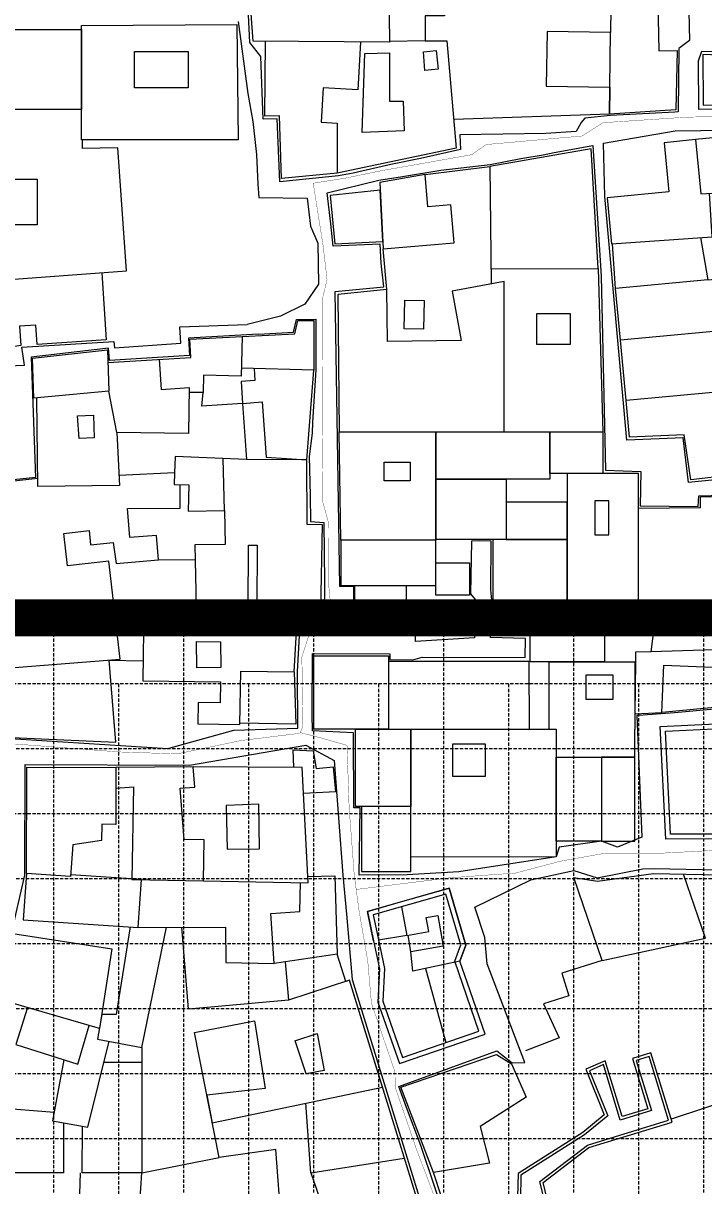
# Model space of a CAD drawing. Header units: millimetres. Extents: x 4203764 to 12476749, y 34048 to 3000914.
# Drawn here: x 12060233 to 12112570, y 2502872 to 2592297 of the extents above; entities that cross this region are included whole.
import ezdxf

# ---------------------------------------------------------------- set-up
doc = ezdxf.new("R2010")
doc.units = ezdxf.units.MM
doc.header["$MEASUREMENT"] = 0
doc.linetypes.add('DASHED', pattern=[0.75, 0.5, -0.25])
for name, color, linetype, lineweight in [('2', 240, 'Continuous', 25), ('4', 1, 'Continuous', 35), ('building property', 253, 'Continuous', 15), ('streets', 254, 'Continuous', 9)]:
    doc.layers.add(name, color=color, linetype=linetype, lineweight=lineweight)
doc.styles.get("Standard").update_dxf_attribs({"font": 'arial.ttf'})
doc.dimstyles.get("Standard").update_dxf_attribs({"dimtxt": 10000, "dimasz": 2000, "dimexe": 0.18, "dimexo": 0.0625, "dimgap": 0.09, "dimtad": 0, "dimtih": 1, "dimtoh": 1, "dimdec": 4, "dimzin": 0, "dimdsep": 46, "dimtxsty": 'Standard', "dimblk": 'ARCHTICK', "dimcen": 0, "dimadec": 0, "dimazin": 0, "dimtfac": 1, "dimtdec": 4, "dimtofl": 0, "dimtmove": 0, "dimatfit": 3, "dimldrblk": 'ARCHTICK', "dimfxl": 0, "dimtolj": 1, "dimtzin": 0, "dimlwe": 18, "dimarcsym": 0})

# ---------------------------------------------------------------- blocks, each defined once
blk = doc.blocks.new('GRID')
at = {"layer": 'building property', "color": 253, "linetype": 'DASHED', "lineweight": 15, "ltscale": 500}
for p, q in [((13056903, 2546471), (12611403, 2546471)), ((12881403, 2546471), (12881403, 2336221)), ((12891403, 2546471), (12891403, 2336221)), ((12901403, 2546471), (12901403, 2336221)), ((12911403, 2546471), (12911403, 2336221)), ((12921403, 2546471), (12921403, 2336221)), ((12931403, 2546471), (12931403, 2336221)), ((13061903, 2541471), (12616403, 2541471)), ((12886403, 2541471), (12886403, 2331221)), ((12896403, 2541471), (12896403, 2331221)), ((12906403, 2541471), (12906403, 2331221)), ((12916403, 2541471), (12916403, 2331221)), ((12926403, 2541471), (12926403, 2331221)), ((13056903, 2536471), (12611403, 2536471)), ((13061903, 2531471), (12616403, 2531471)), ((13056903, 2526471), (12611403, 2526471)), ((13061903, 2521471), (12616403, 2521471)), ((13056903, 2516471), (12611403, 2516471)), ((13061903, 2511471), (12616403, 2511471)), ((13056903, 2506471), (12611403, 2506471))]:
    blk.add_line(p, q, dxfattribs=at)
blk = doc.blocks.new('_ArchTick')
at = {"color": 0, "linetype": 'ByBlock', "lineweight": 30, "const_width": 0.15}
blk.add_lwpolyline([(-0.5, -0.5), (0.5, 0.5)], dxfattribs=at)
blk = doc.blocks.new('*D42')
at = {"layer": '4', "color": 0, "linetype": 'DASHED', "lineweight": 18}
for p, q in [((11789424, 2546568), (11789424, 2428157)), ((12264489, 2546461), (12264489, 2428157))]:
    blk.add_line(p, q, dxfattribs=at)
at = {"layer": '4', "color": 0, "lineweight": -2}
for p, q in [((11789424, 2428158), (11986578, 2428158)), ((12264489, 2428158), (12067335, 2428158))]:
    blk.add_line(p, q, dxfattribs=at)
at = {"layer": 'Defpoints', "color": 0, "lineweight": 30}
for p in [(11789424, 2546568), (12264489, 2546461), (12264489, 2428158)]:
    blk.add_point(p, dxfattribs=at)
at = {"layer": '4', "color": 0, "lineweight": -2, "xscale": 2000, "yscale": 2000, "zscale": 2000, "rotation": 180}
blk.add_blockref('_ArchTick', (11789424, 2428158), dxfattribs=at)
at = {"layer": '4', "color": 0, "lineweight": -2, "xscale": 2000, "yscale": 2000, "zscale": 2000}
blk.add_blockref('_ArchTick', (12264489, 2428158), dxfattribs=at)
at = {"layer": '4', "color": 0, "lineweight": 30, "insert": (12026957, 2428158), "char_height": 10000, "attachment_point": 5}
blk.add_mtext('\\A1;475065.1106', dxfattribs=at)
blk = doc.blocks.new('*D43')
at = {"layer": '4', "color": 0, "linetype": 'DASHED', "lineweight": 18}
for p, q in [((11789424, 2546471), (11756492, 2546471)), ((12167563, 2261471), (11756492, 2261471))]:
    blk.add_line(p, q, dxfattribs=at)
at = {"layer": '4', "color": 0, "lineweight": -2}
for p, q in [((11756492, 2546471), (11756492, 2409077)), ((11756492, 2261471), (11756492, 2398865))]:
    blk.add_line(p, q, dxfattribs=at)
at = {"layer": 'Defpoints', "color": 0, "lineweight": 30}
for p in [(11756492, 2546471), (11789424, 2546471), (12167563, 2261471)]:
    blk.add_point(p, dxfattribs=at)
at = {"layer": '4', "color": 0, "lineweight": -2, "xscale": 2000, "yscale": 2000, "zscale": 2000}
for p, rotation in [((11756492, 2546471), 90), ((11756492, 2261471), 270)]:
    blk.add_blockref('_ArchTick', p, dxfattribs=dict(at, rotation=rotation))
at = {"layer": '4', "color": 0, "lineweight": 30, "insert": (11756492, 2403971), "char_height": 10000, "attachment_point": 5}
blk.add_mtext('\\A1;285000.0000', dxfattribs=at)

msp = doc.modelspace()

# ---------------------------------------------------------------- linework, layer by layer
at = {"layer": '2', "const_width": 23.31871}
for points in [[(12059556.19411, 2536857.14839), (12067596.22625, 2536244.78347), (12072077.74599, 2536092.27687), (12076945.57174, 2537113.81699), (12081505.50031, 2537677.57894), (12081747.42169, 2538252.14725), (12081659.98944, 2543545.5619), (12082283.79856, 2545481.48296), (12083955.83996, 2546724.45188), (12083734.75235, 2548961.90319), (12083719.53001, 2553846.95909), (12083212.60132, 2555672.38546), (12083278.00333, 2562245.5131), (12083238.29592, 2571073.42682), (12083597.87493, 2572583.35002), (12083287.29616, 2575231.5596), (12082533.91172, 2579992.21526), (12084995.67515, 2580381.79485), (12087727.90982, 2580944.90707), (12094716.44644, 2582183.97012), (12095838.74958, 2582966.49624), (12103206.39462, 2583624.36087), (12104812.1539, 2584646.38555), (12111324.34392, 2585075.78418), (12122272.92862, 2585266.6333)], [(12081529.34411, 2537734.20846), (12083139.84662, 2537318.6361), (12085132.72693, 2536749.95181), (12085296.44892, 2531957.03494), (12085687.00954, 2526800.55934), (12085838.92007, 2525665.43884), (12090242.40119, 2526213.9815), (12092985.70345, 2526555.71529), (12098096.31499, 2526927.55115), (12101552.86997, 2527838.93803), (12105054.5045, 2528465.33314), (12109561.94533, 2528467.11436), (12116389.19567, 2528834.96699)], [(12109780.56573, 2449239.05452), (12109701.49745, 2451226.56362), (12107226.76974, 2461134.88919), (12105115.24149, 2469018.53264), (12107859.40815, 2470787.40127), (12105942.23247, 2477375.29226), (12104557.35545, 2479771.78206), (12099643.68145, 2482836.36439), (12096373.40443, 2491139.71314), (12094864.91301, 2492387.4953), (12092814.3801, 2499477.61296), (12090454.58555, 2505740.42633), (12088833.86182, 2510463.83122), (12088820.11188, 2511627.60856), (12087009.28315, 2516930.70374), (12086731.50646, 2520120.1323), (12086047.80407, 2524104.59578), (12085838.92007, 2525665.43884)]]:
    msp.add_lwpolyline(points, dxfattribs=at)
at = {"layer": '4', "lineweight": 30}
msp.add_xline((11792562.75326, 2546470.7114), (1, 0), dxfattribs=at)
at = {"layer": '4', "lineweight": 30, "const_width": 2852.91097}
msp.add_lwpolyline([(12027023.9766, 2546567.61517), (12145823.9766, 2546567.61517), (12145823.9766, 2378367.61517), (12027023.9766, 2378367.61517), (12027023.9766, 2546567.61517)], dxfattribs=at)
at = {"layer": 'building property'}
for p, q in [((12109037.3738, 2593902.95026), (12109126.6358, 2590176.66606)), ((12105314.2308, 2585300.38282), (12105395.21972, 2591576.0384)), ((12109126.6358, 2590176.66606), (12110525.07489, 2590210.16524)), ((12110525.07489, 2590210.16524), (12110429.38422, 2585632.97772)), ((12110429.38422, 2585632.97772), (12105314.2308, 2585300.38282)), ((12104758.75563, 2520188.76222), (12101647.70515, 2519212.73635)), ((12101647.70515, 2519212.73635), (12102190.38382, 2517482.96586)), ((12102190.38382, 2517482.96586), (12100234.95081, 2516869.49037)), ((12100234.95081, 2516869.49037), (12101446.16609, 2514245.95865)), ((12101446.16609, 2514245.95865), (12098861.27051, 2513261.79422))]:
    msp.add_line(p, q, dxfattribs=at)
for points in [[(12091608.29758, 2601724.15556), (12092617.119, 2601724.55422), (12092620.61434, 2592879.47381), (12091140.10552, 2592878.88875), (12091140.87349, 2590935.51186), (12088392.50275, 2590902.32031)], [(12081824.46118, 2597619.16573), (12082678.98527, 2597615.23451), (12087196.81261, 2597063.93353), (12088319.37787, 2596957.30381), (12088393.35412, 2590831.8243), (12077911.3308, 2590920.9653), (12077402.46672, 2597950.06739)], [(12092618.86667, 2597302.01401), (12100468.47585, 2596680.71219), (12100618.33693, 2598574.07675), (12103288.77842, 2598362.70952), (12103243.76429, 2595426.05338), (12105453.7149, 2595392.17845), (12105395.21972, 2591576.0384), (12100516.43661, 2591650.82216), (12100452.22571, 2587461.79676), (12105341.17541, 2587388.26211), (12105314.2308, 2585300.38282), (12093342.69846, 2584890.34065)], [(12086176.23749, 2590850.67905), (12085967.70057, 2587182.45076), (12083288.03759, 2587334.78824), (12083137.2151, 2584681.77443), (12084384.32129, 2584610.87707), (12084372.43316, 2580761.34076), (12080088.67912, 2580350.98036), (12079946.06572, 2585173.21609), (12078809.70751, 2585139.60929), (12078858.80467, 2590912.90781)], [(12091140.87349, 2590935.51186), (12092806.22241, 2590936.16996), (12093537.54116, 2582694.55627), (12084372.43316, 2580761.34076)], [(12114388.64241, 2589821.94171), (12112503.67504, 2589903.9329), (12112532.98185, 2586004.02344), (12120325.09778, 2586062.57917), (12120358.8153, 2590864.24551)], [(12086506.18012, 2589976.34438), (12088395.95232, 2590031.01858), (12088397.42273, 2586310.0822), (12089450.30666, 2586310.49827), (12089532.20453, 2584018.6508), (12086300.44825, 2583903.16583), (12086506.18012, 2589976.34438)], [(12091014.64453, 2590085.97856), (12091986.49365, 2590194.21516), (12092144.36623, 2588776.68803), (12091113.66799, 2588661.89729), (12091014.64453, 2590085.97856)], [(12111929.98147, 2583353.03994), (12112349.93864, 2579175.35708), (12118917.22215, 2579553.96053), (12118822.63539, 2581194.66947), (12117327.12648, 2580890.24351), (12116969.31323, 2582648.02038), (12118915.86835, 2582979.79461), (12118859.36304, 2584026.34439), (12111929.98147, 2583353.03994)], [(12051976.08544, 2575790.13865), (12054725.51386, 2575952.80171), (12055343.88652, 2572307.52689), (12068182.74002, 2573241.81511), (12067493.90679, 2582707.66166), (12064783.13211, 2582672.00472), (12064782.87559, 2583321.15116)], [(12104461.60347, 2573419.76727), (12103905.79611, 2582633.18022), (12096127.10685, 2581271.07023)], [(12111929.98147, 2583353.03994), (12109516.79693, 2583110.4571), (12109895.92998, 2579338.88751), (12105130.4238, 2578859.84003), (12105462.08452, 2575330.17226), (12113213.33757, 2575876.05858), (12113020.90327, 2579214.03815)], [(12088205.0875, 2571807.4613), (12087911.71951, 2574946.35292), (12093370.39956, 2575415.68898), (12093119.54063, 2578333.33959), (12091361.66556, 2578182.1979), (12091148.25415, 2580664.30979), (12096127.10685, 2581271.07023), (12096212.99539, 2572238.36531)], [(12091148.25415, 2580664.30979), (12087662.1497, 2580047.43744), (12087911.71951, 2574946.35292)], [(12084202.56912, 2575325.74004), (12087884.3452, 2575505.8704), (12087690.4614, 2579468.76021), (12083837.00325, 2579053.88454), (12084202.56912, 2575325.74004)], [(12236693.77753, 2571215.57546), (12215106.08695, 2573487.81947), (12199554.49126, 2573465.23623), (12199475.23095, 2579383.3699), (12193681.01968, 2579205.63471), (12193300.83324, 2573319.51326), (12173189.52842, 2573904.35867), (12172368.7845, 2578092.51682), (12148768.45818, 2576603.14043), (12151148.77175, 2556949.2621), (12151813.84075, 2553524.0614), (12153992.35037, 2553684.20215), (12155024.59377, 2546093.84786), (12153409.86407, 2545815.01022), (12155204.55768, 2539791.8181), (12147009.1033, 2536501.56663), (12129850.3308, 2533082.55258), (12116033.82333, 2529923.69687), (12110021.53387, 2529921.32097), (12109620.95129, 2537846.83074), (12120272.32146, 2538348.96251), (12120507.87755, 2545457.58914)], [(12112308.0767, 2575812.30507), (12112872.43342, 2572551.60047), (12105785.73917, 2571885.7083), (12105542.76074, 2575335.85392)], [(12066265.3986, 2573102.28945), (12066617.43941, 2567954.04826), (12061290.78876, 2567589.80766), (12061189.33296, 2569073.49617), (12059954.78203, 2568989.07659), (12060056.23783, 2567505.38809), (12054122.982, 2566548.0375), (12053397.21779, 2572305.70295), (12055289.73564, 2572626.74357)], [(12096201.88055, 2573407.28878), (12104461.60347, 2573419.76727), (12104810.07239, 2560878.68793)], [(12084420.55589, 2571435.24819), (12084536.49223, 2560870.67634), (12097214.96216, 2560875.68654), (12097210.3991, 2572422.67895), (12093223.96278, 2571686.01175), (12093923.72823, 2567899.26734), (12088257.41157, 2567824.82303), (12088205.0875, 2571807.4613), (12084420.55589, 2571435.24819)], [(12112872.43342, 2572551.60047), (12114307.90501, 2572686.48272), (12114681.81566, 2568707.17414), (12106159.64982, 2567906.39972), (12105785.73917, 2571885.7083)], [(12089562.93407, 2570995.90502), (12091061.8166, 2570972.35212), (12091027.29922, 2568775.70099), (12089536.9125, 2568799.12038), (12089571.42988, 2570995.77152)], [(12077074.25673, 2568201.27567), (12081128.29311, 2568417.57224), (12081358.84176, 2569419.35038), (12082581.50695, 2569419.83354), (12082583.00863, 2565619.77023), (12077014.07204, 2565756.88616)], [(12066746.52782, 2566193.37494), (12073130.85455, 2566585.17688), (12073056.06832, 2567986.89172), (12077074.25673, 2568201.27567)], [(12077074.25673, 2568201.27567), (12076999.1163, 2565149.46187), (12074106.24985, 2565220.68877), (12074073.3257, 2563883.48088), (12072986.02482, 2563899.90203)], [(12116831.96837, 2565928.55942), (12116879.77627, 2564234.58469), (12106595.46923, 2563268.23292), (12106159.64982, 2567906.39972)], [(12060946.19322, 2566541.223), (12066716.26218, 2567176.90301), (12066814.00668, 2564000.54676), (12061053.6263, 2563444.7876), (12060946.19322, 2566541.223)], [(12070691.64057, 2566455.03656), (12070845.80458, 2564130.68198), (12072991.65971, 2564273.00692), (12072938.32989, 2560741.85687), (12067423.96928, 2560825.13848), (12066814.00668, 2564000.54676)], [(12077981.73403, 2565733.06081), (12078047.57789, 2564816.97808), (12076983.83572, 2564740.52113), (12077105.00701, 2563054.67029), (12073964.43069, 2562828.93994), (12074073.3257, 2563883.48088)], [(12077105.00701, 2563054.67029), (12078597.01643, 2563161.90914), (12078902.81499, 2558907.34736), (12082035.24193, 2558704.69962), (12082583.00863, 2565619.77023)], [(12114088.9525, 2563972.3485), (12114372.29911, 2561257.78668), (12115755.7304, 2561402.18957), (12115473.87335, 2564102.48081), (12116882.38268, 2564142.23222), (12116855.87232, 2565081.57205), (12119865.01748, 2565166.49713), (12120528.23723, 2558214.14186), (12111588.45673, 2557180.7148), (12111070.97486, 2560641.41194), (12106858.69737, 2560466.85246), (12106595.46923, 2563268.23292)], [(12067423.96928, 2560825.13848), (12067626.23936, 2556733.80633), (12061352.7042, 2556662.84722), (12061275.75219, 2563466.21821)], [(12077105.00701, 2563054.67029), (12077415.18553, 2558739.17041), (12071915.09302, 2558961.30033), (12071864.83562, 2557716.89191), (12067588.09005, 2557505.45523)], [(12064401.62734, 2562108.03974), (12065635.75704, 2562142.76743), (12065684.93554, 2560395.0939), (12064540.36954, 2560362.88648), (12064401.62734, 2562108.03974)], [(12071864.83562, 2557716.89191), (12071828.81202, 2556824.92239), (12072967.28072, 2556793.30473), (12072911.13549, 2554771.66288), (12075715.21756, 2554821.63341), (12075602.8896, 2558812.36284)], [(12075715.21756, 2554821.63341), (12075761.82527, 2552206.25502), (12073434.8795, 2552164.78736), (12073520.16556, 2547378.98459), (12077531.6362, 2547312.8766), (12077552.95649, 2552156.69592), (12078218.27314, 2552153.76749), (12078197.51503, 2547437.67392), (12083128.88798, 2547144.93142), (12083241.86221, 2553722.23532), (12082056.41222, 2553742.59705), (12082035.24193, 2558704.69962), (12077415.18553, 2558739.17041)], [(12061345.62879, 2557288.38856), (12057877.9303, 2556901.44152), (12057967.3535, 2556181.01202), (12058927.25678, 2542678.46173), (12067674.74815, 2543366.96514), (12066821.81864, 2550928.0451), (12063638.01964, 2550568.89586), (12063357.80315, 2553052.96905), (12065289.97914, 2553270.92864), (12065414.05309, 2552171.03344), (12067138.80156, 2552365.59412), (12067373.80425, 2550731.40034), (12070645.72466, 2551008.30136), (12070485.52069, 2552901.30496), (12068437.40403, 2552739.83121), (12068261.07018, 2554976.43187), (12072299.88141, 2554985.60587), (12072295.73294, 2556811.95502)], [(12107552.40157, 2555002.01328), (12112322.42442, 2555058.08469), (12112312.87134, 2555870.7702), (12117804.72011, 2555935.32664), (12118178.57655, 2544263.99366), (12108520.26061, 2543954.61823), (12109015.81929, 2547741.64203), (12107555.2709, 2547741.06486)], [(12070645.72466, 2551008.30136), (12073454.59679, 2551058.35726)], [(12069511.16861, 2547445.05182), (12067243.57376, 2547189.25522)], [(12073520.16556, 2547378.98459), (12069511.16861, 2547445.05182), (12069416.86848, 2541722.86616), (12075393.5311, 2541624.37231), (12075366.94341, 2540011.01629), (12073684.23238, 2540038.74693), (12073657.48492, 2538415.69593), (12076891.21686, 2538362.40487), (12076958.89034, 2542468.87002), (12081072.15976, 2542401.08441), (12081360.00366, 2547249.9382)], [(12078197.51503, 2547437.67392), (12077532.19839, 2547440.60234)], [(12073554.03372, 2544746.3275), (12075406.82065, 2544723.33707), (12075431.36029, 2542730.54312), (12073579.98555, 2542707.74493), (12073554.03372, 2544746.3275)], [(12058927.25678, 2542678.46173), (12059346.10999, 2537356.8979), (12067347.19081, 2536997.3408), (12066850.94962, 2543302.12506), (12069442.19052, 2543259.42208)], [(12108520.26061, 2543954.61823), (12107313.89307, 2543915.97584), (12107314.18617, 2543174.27084), (12107273.59495, 2539174.61752), (12109344.84379, 2539283.10992), (12109493.4647, 2542927.10456), (12113232.57199, 2542774.60446), (12113388.85135, 2539669.71703), (12109344.84379, 2539283.10992)], [(12081072.15976, 2542401.08441), (12081190.85105, 2538376.293), (12076892.61305, 2538447.12685)], [(12101224.10515, 2537972.80786), (12100672.91111, 2537972.59004), (12100670.85658, 2543171.64558), (12107272.0144, 2543174.25418), (12107274.06893, 2537975.19864)], [(12101224.10515, 2537972.80786), (12101224.94589, 2535845.26827), (12107274.90968, 2535847.65905), (12107274.06893, 2537975.19864)], [(12081032.99059, 2535040.49991), (12081000.84568, 2536401.2972), (12082533.00662, 2536316.10616), (12082763.44715, 2534973.39831), (12084068.35603, 2535090.13119), (12084239.03492, 2533182.18209), (12081781.92938, 2533054.31805)], [(12060510.18265, 2535082.77227), (12067364.3106, 2535053.28021), (12067345.45642, 2530671.45811), (12066266.06595, 2530676.10253), (12066260.72681, 2529435.25509), (12064039.0641, 2529105.12407), (12063875.083, 2526661.3602), (12060474.92857, 2526889.51688), (12060510.18265, 2535082.77227)], [(12067357.38643, 2533444.06332), (12068720.89849, 2533555.1826), (12068585.11833, 2526440.373), (12074095.82036, 2526335.20588), (12074155.91262, 2529484.00915), (12072604.14279, 2529513.62337), (12072296.62992, 2533445.85983), (12073424.35907, 2533534.05168), (12073302.43894, 2535093.07203), (12067364.3106, 2535053.28021)], [(12074095.82036, 2526335.20588), (12082139.57011, 2526181.69767), (12081678.80004, 2535036.10804), (12073302.43894, 2535093.07203)], [(12075847.12341, 2532135.11022), (12075904.81118, 2528758.0137), (12078413.80785, 2528800.87253), (12078355.41702, 2532219.12671), (12075847.12341, 2532135.11022)], [(12060474.92857, 2526889.51688), (12060236.34261, 2523333.93785), (12069068.39659, 2522741.29062), (12069315.67635, 2526426.43092), (12063883.7768, 2526790.92147)], [(12082114.90826, 2526655.61333), (12084185.03618, 2526718.30139), (12084367.91687, 2520679.09047), (12079528.12751, 2519965.64647), (12079267.73911, 2523814.94524), (12081512.61954, 2523966.80169), (12081555.10184, 2526192.85176)], [(12104758.75563, 2520188.76222), (12102577.59391, 2526573.88477), (12104395.77157, 2526308.74673), (12108701.14315, 2526897.39289), (12113754.34899, 2526797.10469)], [(12112703.55461, 2521904.90068), (12111013.30368, 2526851.50471)], [(12089253.81753, 2524705.35158), (12092999.00617, 2525772.28601), (12094277.1015, 2521390.77736), (12093820.81365, 2520140.0284), (12090199.12415, 2519377.41161), (12090043.85778, 2520864.09619)], [(12087177.20288, 2521706.66246), (12086697.67068, 2523977.15298), (12089253.81753, 2524705.35158)], [(12089322.56241, 2524332.36607), (12089728.21786, 2522131.42244), (12087549.97066, 2521768.73063)], [(12089728.21786, 2522131.42244), (12091417.26586, 2522442.73051), (12091221.80902, 2523503.21052), (12092117.56792, 2523662.47377), (12092536.31993, 2521307.24851), (12090043.85778, 2520864.09619), (12089830.01769, 2522148.37274)], [(12068460.75689, 2522782.06437), (12067388.19755, 2516055.42744), (12066288.40373, 2516054.99283), (12065932.46972, 2514154.88956), (12069354.85185, 2513513.79692), (12071249.36437, 2522751.38058)], [(12069068.39659, 2522741.29062), (12075797.40373, 2522772.42148), (12075810.07411, 2520033.69089), (12079528.12751, 2519965.64647)], [(12080365.40121, 2520089.07083), (12080633.29049, 2517150.92229), (12072934.38653, 2516448.96532), (12072432.90016, 2522756.85605)], [(12059433.19133, 2522288.27218), (12067048.85609, 2521088.76923), (12066084.9213, 2514968.73073), (12058688.02216, 2517135.15825), (12059498.05272, 2522278.0562)], [(12104758.75563, 2520188.76222), (12112703.55461, 2521904.90068)], [(12091233.76774, 2499495.44516), (12085321.5725, 2518676.46598), (12085047.03003, 2518587.33262), (12084367.91687, 2520679.09047)], [(12091163.97436, 2519580.57949), (12092724.37943, 2513891.74354)], [(12069354.85185, 2513513.79692), (12069358.66154, 2503873.24533), (12075290.18584, 2505039.09502), (12073399.45974, 2514658.59221), (12078029.45221, 2515568.62394), (12078829.0334, 2510345.27413), (12074344.82279, 2509848.84361), (12074766.90767, 2507701.39123), (12087857.79234, 2510448.17115), (12085321.5725, 2518676.46598), (12080633.29049, 2517150.92229)], [(12060555.65905, 2516588.15877), (12059649.96083, 2513732.55465), (12064440.33218, 2512213.21561), (12065313.54535, 2515194.65379)], [(12130424.98845, 2514718.85439), (12110075.27094, 2507984.0924)], [(12063348.43519, 2512559.52733), (12062493.8924, 2507870.4316), (12065197.6055, 2507377.70578), (12066837.8875, 2513985.28352)], [(12081132.40245, 2514007.99997), (12082831.27538, 2514584.43024), (12083378.54217, 2511736.14988), (12081998.81801, 2511471.05055), (12081137.44638, 2514009.71139)], [(12097795.90939, 2512241.48422), (12098911.03067, 2509697.91196), (12095381.76588, 2507442.19795), (12096080.00133, 2504619.03), (12091773.714, 2503882.10316), (12089268.3866, 2510464.54036), (12096626.02584, 2512966.06951), (12097795.90939, 2512241.48422)], [(12114971.33864, 2481200.23712), (12105799.67181, 2478757.70681), (12103279.54688, 2484862.06266), (12100247.77058, 2483555.25651), (12097749.0279, 2490486.93792), (12107689.138, 2493650.52212), (12106975.09735, 2495873.86772), (12102272.27719, 2494585.90909), (12100214.34335, 2503123.77268), (12103735.31092, 2505807.78456), (12110140.90195, 2507769.98571), (12108510.01203, 2513090.40455), (12107085.89863, 2512653.8652), (12108267.18706, 2508800.17211), (12106295.33769, 2508195.733), (12104991.5471, 2512489.30778), (12103508.3999, 2511835.74306), (12104918.02834, 2508322.99852), (12103261.16006, 2506964.76973), (12098298.14666, 2503812.76174), (12098249.36721, 2501999.07224), (12092983.27833, 2500223.63574), (12091773.714, 2503882.10316)], [(12066440.87253, 2512385.98094), (12069355.29708, 2512387.13265), (12069358.66154, 2503873.24533), (12064751.48101, 2503871.42469), (12064779.97524, 2507453.8149)], [(12063315.83378, 2507720.64066), (12063317.35511, 2503870.85796), (12054311.9316, 2503867.29926), (12054913.01966, 2509144.18085), (12062612.27664, 2508520.03629)], [(12082349.79377, 2503878.37784), (12081967.10678, 2509222.09276)], [(12080093.28594, 2499870.15114), (12079647.75945, 2505673.02342), (12075290.18584, 2505039.09502)], [(12082349.79377, 2503878.37784), (12089537.17828, 2504999.71498)], [(12064609.48182, 2503871.36734), (12064362.83676, 2495739.61971)], [(12068811.82329, 2495604.67694), (12069358.66154, 2503873.24533)], [(12082349.79377, 2503878.37784), (12085025.71982, 2496179.15339)]]:
    msp.add_lwpolyline(points, dxfattribs=at)
for points in [[(12064706.34224, 2585671.51091), (12052646.82142, 2585666.74531), (12052644.39565, 2591805.22618), (12064703.91647, 2591809.99178)], [(12064703.79509, 2592117.15425), (12076665.93713, 2592209.3395), (12076755.6631, 2583325.88249), (12064707.27105, 2583321.12129)], [(12068779.32486, 2590125.03912), (12072904.58108, 2590126.66931), (12072905.68472, 2587333.8523), (12068780.4285, 2587332.22211)], [(12058005.744, 2580309.96864), (12061305.33636, 2580311.27256), (12061306.72784, 2576790.09137), (12058007.13548, 2576788.78746)], [(12102303.05523, 2567585.34287), (12099727.01409, 2567584.32489), (12099726.07, 2569973.36912), (12102302.11115, 2569974.3871)], [(12091963.03236, 2552533.58413), (12084664.7815, 2552530.70005), (12084536.49223, 2560870.67634), (12091959.7366, 2560873.60981)], [(12091959.7366, 2560873.60981), (12100732.42712, 2560877.07655), (12100733.8731, 2557217.97229), (12091961.18258, 2557214.50556)], [(12100732.42712, 2560877.07655), (12104810.07239, 2560878.68793), (12104811.34498, 2557658.34849), (12100733.69971, 2557656.73711)], [(12089978.35973, 2557093.69801), (12087995.48946, 2557092.91443), (12087994.9203, 2558533.1976), (12089977.79057, 2558533.98117)], [(12102075.4688, 2547205.48945), (12107555.48169, 2547207.65501), (12107551.35143, 2557659.43126), (12102071.33854, 2557657.26571)], [(12097380.4663, 2552575.32474), (12091963.01671, 2552573.18391), (12091961.18258, 2557214.50556), (12097378.63218, 2557216.64639)], [(12097380.4663, 2552575.32474), (12102073.34605, 2552577.17924), (12102072.2124, 2555445.93312), (12097379.33265, 2555444.07862)], [(12104202.14672, 2552936.61563), (12105279.27653, 2552937.04128), (12105278.23734, 2555566.73329), (12104201.10754, 2555566.30763)], [(12091963.03236, 2552533.58413), (12084664.7815, 2552530.70005), (12084666.15488, 2549055.3087), (12091964.40574, 2549058.19277)], [(12102073.34605, 2552577.17924), (12096345.01011, 2552574.91555), (12096347.05589, 2547397.99574), (12102075.39184, 2547400.25942)], [(12091963.71905, 2550795.88845), (12094550.78362, 2550796.91079), (12094551.76812, 2548305.60984), (12091964.70354, 2548304.5875)], [(12085730.86254, 2549055.72944), (12089682.35089, 2549057.29096), (12089683.56198, 2545992.58455), (12085732.07363, 2545991.02303)], [(12099227.00182, 2547204.36381), (12104923.93579, 2547206.61509), (12104925.52964, 2543173.32691), (12099228.59567, 2543171.07563)], [(12082582.9159, 2543642.657), (12088313.68498, 2543644.92165), (12088315.91508, 2538001.57813), (12082585.146, 2537999.31348)], [(12088315.91508, 2538001.57813), (12099156.99797, 2538005.86223), (12099154.94104, 2543211.01666), (12088313.85814, 2543206.73255)], [(12105587.66237, 2540282.65209), (12103538.2765, 2540281.84222), (12103537.52648, 2542179.80513), (12105586.91235, 2542180.61499)], [(12090045.88232, 2532043.79044), (12085796.32401, 2532042.11113), (12085793.96938, 2538000.58152), (12090043.52769, 2538002.26083)], [(12101227.98106, 2528164.68622), (12090047.41699, 2528160.26796), (12090043.52769, 2538002.26083), (12101224.09176, 2538006.6791)], [(12095747.59291, 2534357.29505), (12093280.05425, 2534356.31994), (12093279.06624, 2536856.49302), (12095746.60491, 2536857.46813)], [(12104706.89031, 2529381.11042), (12101227.5009, 2529379.73545), (12101224.94589, 2535845.26827), (12104704.3353, 2535846.64323)], [(12104706.89031, 2529381.11042), (12107277.46469, 2529382.12624), (12107274.90968, 2535847.65905), (12104704.3353, 2535846.64323)], [(12086253.05875, 2527040.38125), (12090047.85894, 2527041.88085), (12090045.88232, 2532043.79044), (12086251.08213, 2532042.29084)], [(12087139.85383, 2523710.55308), (12087546.60206, 2521784.68032), (12088008.74023, 2519596.54705), (12087879.02781, 2517061.49779), (12089406.17565, 2512745.42095), (12095275.47109, 2514773.05591), (12094041.66972, 2518344.48021), (12093420.18212, 2520143.46988), (12093879.99557, 2521403.88302), (12092741.62508, 2525306.3933)]]:
    msp.add_lwpolyline(points, close=True, dxfattribs=at)
at = {"layer": 'streets'}
for points in [[(12111396.59976, 2594334.31968), (12111469.10798, 2590961.87185), (12110665.81518, 2590348.55585), (12110601.5001, 2585470.59727), (12110348.1568, 2585460.58357), (12105388.48568, 2585197.88399), (12103417.51542, 2584992.9231), (12103148.98449, 2584656.3483), (12102768.76094, 2583976.46206), (12100436.07992, 2583824.43325), (12093806.99571, 2583725.92296), (12093853.22127, 2582579.39012), (12090784.28851, 2581882.59917), (12088508.56277, 2581427.24454), (12085609.42683, 2580754.23971), (12084482.09988, 2580571.50626), (12079968.85697, 2580099.69867), (12079763.03595, 2584933.75774), (12078688.53261, 2584909.02981), (12078516.67072, 2589733.80794), (12077655.0984, 2590822.6699), (12077432.90544, 2595639.30896)], [(12076752.0677, 2592424.1722), (12077495.84977, 2586882.44127), (12077896.42205, 2584738.5724), (12078167.17669, 2582189.90449), (12078265.64285, 2579916.37859), (12078341.37999, 2578900.20091), (12082076.7419, 2578828.78667), (12082318.52402, 2576680.38079), (12082879.74076, 2575373.87645), (12082950.06233, 2572223.24765), (12081899.28917, 2570687.46756), (12080005.94614, 2569759.59303), (12077444.12067, 2569128.13259)], [(12120381.23883, 2585679.51555), (12112185.51381, 2585665.65106), (12112163.60581, 2589395.28199), (12112426.14185, 2590137.55377), (12114256.71794, 2590101.54635)], [(12118835.18226, 2557714.11201), (12111408.91334, 2556969.26997), (12110997.36631, 2560417.36991), (12106657.91304, 2560229.49892), (12104972.46064, 2578957.13264), (12104853.73998, 2583073.52451), (12110373.0702, 2584028.17924), (12118262.11652, 2584116.98201)], [(12114248.75772, 2539622.62306), (12110326.74687, 2539246.21579), (12107919.29563, 2539071.66945), (12107428.06411, 2539058.39748), (12107796.8529, 2529698.2433), (12105923.64344, 2528919.87113), (12104706.89031, 2529381.11042), (12101446.66273, 2528918.10194), (12101227.98106, 2528164.68622), (12093729.82925, 2527021.48633), (12089770.54647, 2526779.8472), (12086077.57983, 2526756.38744), (12086133.32043, 2531942.44777), (12085660.27687, 2531951.198), (12085639.87371, 2537724.05387), (12082467.71923, 2537877.77951), (12082457.15763, 2539111.35572), (12082484.25523, 2543822.77327), (12088428.9967, 2543787.34011), (12088433.52564, 2543364.08989), (12090197.23883, 2543325.55975), (12090908.42381, 2543533.5813), (12098834.97219, 2543515.36622), (12098848.29602, 2544961.29137), (12096179.83477, 2545046.76383), (12096263.87263, 2547953.67652), (12096204.44677, 2548709.6061), (12096229.9109, 2552463.28212), (12095340.82949, 2552485.22282), (12094712.15452, 2552466.39919), (12094626.20156, 2548395.5214), (12095121.99385, 2547815.04187), (12094942.08506, 2545012.87651), (12090399.04385, 2544748.00248), (12090417.04737, 2545821.85846), (12089797.28233, 2545822.3661), (12088019.38127, 2545784.50183), (12085652.00221, 2545788.48366), (12085658.51468, 2548975.06615), (12084573.87124, 2548973.0028), (12084225.70287, 2571650.67593), (12087967.37119, 2572018.66567), (12087766.48532, 2573834.58362), (12087677.04856, 2575299.38763), (12084068.20296, 2575150.57353), (12083896.14088, 2576869.62181), (12083603.95388, 2579250.2963), (12087576.78119, 2580230.25298), (12089401.85058, 2580503.97433), (12092355.62072, 2580983.3005), (12096143.11922, 2581423.72259), (12098494.62746, 2581896.27184), (12100216.11187, 2582187.28232), (12101068.36372, 2582344.82397), (12104031.75721, 2582880.11615), (12104675.7196, 2572846.38957), (12105003.31735, 2557906.37027), (12107722.59708, 2557816.23881)], [(12078296.91497, 2568378.77851), (12081018.80471, 2568542.85509), (12081258.34563, 2569519.14685), (12082738.13913, 2569532.1229), (12082736.39093, 2565626.91972), (12082479.69549, 2561598.02286), (12082443.77255, 2560759.31432), (12082222.15226, 2558979.53283), (12082301.22836, 2555959.89225), (12082329.91147, 2553982.00471), (12083351.43729, 2553885.52831), (12083391.56255, 2549299.63184), (12083401.54849, 2548120.25101), (12083251.05253, 2546889.3361)], [(12053297.94909, 2537933.81846), (12051592.60302, 2556603.15593), (12056038.75139, 2557151.06023), (12055968.7201, 2557687.62383), (12058580.55262, 2557936.5887), (12058312.14413, 2561431.75039), (12059362.98821, 2561525.13322), (12059047.37854, 2565931.42687), (12060327.34295, 2566007.94769), (12060132.00025, 2567391.90222), (12067195.59092, 2567824.37106), (12067249.08601, 2567341.18697), (12072364.2558, 2567687.86557), (12072278.04088, 2568948.67156), (12077444.12067, 2569128.13259)], [(12078296.91497, 2568378.77851), (12078296.91497, 2568378.77851), (12072945.01737, 2568075.14746), (12073011.23873, 2566741.24786), (12066858.8759, 2566343.33225), (12066785.67752, 2567298.66816), (12060828.87043, 2566617.90879), (12061184.81906, 2557359.53068), (12057776.58731, 2556983.37626), (12057854.41479, 2556278.20289), (12052938.3098, 2556007.95471), (12054030.39173, 2537612.8333)], [(12107722.59708, 2557816.23881), (12107679.98494, 2555169.5919), (12112138.27451, 2555125.77954), (12112197.25813, 2555946.23967), (12117937.77923, 2556103.80765)], [(12054030.39173, 2537612.8333), (12055166.45817, 2537544.72546), (12071364.8473, 2536513.71543), (12076416.032, 2537905.26325), (12081353.32315, 2538082.24404), (12081334.78401, 2542433.78366), (12081590.45548, 2547014.99619), (12083251.05253, 2546889.3361)], [(12116076.50649, 2529546.16565), (12109662.59362, 2529543.63104), (12109224.76153, 2538206.12075), (12119906.51931, 2538709.68506)], [(12055425.61255, 2512031.01872), (12055425.61255, 2512031.01872), (12058020.70211, 2512520.39916), (12059596.13759, 2523415.10438), (12060347.75249, 2526771.13377), (12060386.89112, 2535284.83013), (12073007.85486, 2535233.41937), (12081955.0649, 2536762.50959), (12084156.58401, 2535584.3881), (12084812.7389, 2526768.98113), (12085082.26566, 2523756.05231), (12085530.89705, 2518740.9864), (12085530.89705, 2518740.9864), (12091513.11421, 2499332.79247)], [(12090812.82229, 2505975.75557), (12089714.86616, 2508890.95685), (12089124.56819, 2510518.90274), (12096647.85811, 2513246.8698), (12097829.92001, 2512323.73538), (12098801.10136, 2512358.76072), (12095914.7811, 2519939.6448), (12095739.11978, 2521965.40005), (12094968.81878, 2524305.27255), (12099270.70044, 2526412.24824), (12102584.89167, 2527117.88232), (12104383.39479, 2526555.1324), (12107873.88913, 2527260.83801), (12108708.63467, 2527274.86662), (12113713.40988, 2527175.5396)], [(12086697.67068, 2523977.15298), (12087177.20288, 2521706.66246), (12087629.17032, 2519566.68561), (12087498.1504, 2517006.08293), (12089175.2518, 2512266.20226), (12095755.60505, 2514539.48266), (12094398.52332, 2518467.76057), (12093820.81365, 2520140.0284), (12094277.1015, 2521390.77736), (12092999.00617, 2525772.28601), (12086697.67068, 2523977.15298)], [(12115194.38977, 2481032.9614), (12105670.48194, 2478496.62488), (12103161.96754, 2484572.85723), (12100120.66413, 2483261.94455), (12097465.81687, 2490626.67061), (12107413.43322, 2493792.64378), (12106830.67565, 2495607.20639), (12102112.26558, 2494314.97816), (12099967.91793, 2503211.35148), (12103633.68488, 2506005.74302), (12109867.26968, 2507915.25415), (12108364.78339, 2512816.78448), (12107359.5187, 2512508.63655), (12108540.80713, 2508654.94347), (12106149.55782, 2507921.94396), (12104853.75296, 2512189.22059), (12103790.57814, 2511720.7212), (12105181.15171, 2508255.46073), (12103389.77803, 2506786.97024), (12098513.97617, 2503690.35027), (12098464.2202, 2501840.35235), (12092845.69389, 2499946.09327), (12090812.82229, 2505975.75557)]]:
    msp.add_lwpolyline(points, dxfattribs=at)

# ---------------------------------------------------------------- block references
at = {"layer": '4', "lineweight": 35}
msp.add_blockref('GRID', (-818840.49034, 0), dxfattribs=at)

# ---------------------------------------------------------------- dimensions: what is measured, and where the dimension line sits
at = {"layer": '4', "lineweight": 30}
dim = msp.add_linear_dim(base=(11756491.8714410309, 2546470.7113984558), p1=(12167562.7532619406, 2261470.7113984558), p2=(11789423.9765982199, 2546470.7113984558), angle=90, dimstyle='Standard', dxfattribs=at)
dim.commit()
dim.dimension.update_dxf_attribs({"geometry": '*D43', "text_midpoint": (11756491.8714410309, 2403970.7113984581)})
dim = msp.add_linear_dim(base=(12264489.0871754196, 2428157.6670843181), p1=(11789423.9765982199, 2546567.6151668648), p2=(12264489.0871754196, 2546460.6544161211), dimstyle='Standard', dxfattribs=at)
dim.commit()
dim.dimension.update_dxf_attribs({"geometry": '*D42', "text_midpoint": (12026956.5318868198, 2428157.6670843181)})

doc.saveas('drawing.dxf')
